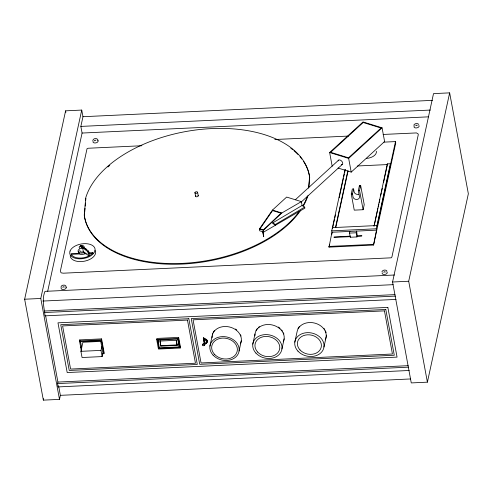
<?xml version="1.0" encoding="UTF-8"?>
<svg xmlns="http://www.w3.org/2000/svg" width="493" height="493" viewBox="0 0 493 493"><rect width="100%" height="100%" fill="white"/><g stroke="black" fill="none" stroke-linecap="round" stroke-linejoin="round"><path stroke-width="0.74" d="M84.568 213.568L84.371 215.823A114.302 65.396 -10.5 0 0 178.213 264.217A114.302 65.396 -10.5 0 0 300.502 210.542M84.704 212.064L85.03 208.305M85.221 206.049L85.486 203.042M85.714 200.386L85.887 198.389M194.945 192.553L194.926 192.763A1.356 0.776 -10.5 0 0 196.929 193.133A1.356 0.776 -10.5 0 0 197.046 191.795A1.356 0.776 -10.5 0 0 194.945 192.553L195.567 196.214A1.356 0.776 -10.5 0 0 197.354 196.676A1.356 0.776 -10.5 0 0 198.013 195.407M195.567 196.214L195.585 196.011A1.356 0.776 -10.5 0 1 195.887 195.604M308.587 188.123L309.567 176.845A114.302 65.396 -10.5 0 0 202.715 129.221A114.302 65.396 -10.5 0 0 85.764 197.699L84.248 215.133A114.302 65.396 -10.5 0 0 176.414 263.558A114.302 65.396 -10.5 0 0 298.961 211.824M308.846 187.309L309.696 177.542A114.302 65.396 -10.5 0 0 303.534 161.414M58.784 386.808L60.368 395.343L59.487 399.385L43.353 400.137L24.65 299.22L65.6 110.833L81.733 110.075L82.966 116.712L80.852 126.411L82.084 133.048L47.698 291.246M59.487 399.385L40.783 298.468L81.733 110.075M396.033 299.424L45.023 315.847C44.302 307.669 41.541 299.467 44.999 291.357L394.474 275.008M43.353 400.137L43.68 398.64M409.202 370.483L58.192 386.906L57.576 383.585L57.909 382.069L45.633 315.834M58.192 386.906L58.414 385.896M81.308 350.603L79.509 340.922L79.73 339.911L101.583 338.888L104.14 352.717L103.924 353.727L102.415 353.795M80.79 347.836L81.012 346.825M81.678 347.793L80.532 341.612L100.609 340.669L102.901 353.037L102.131 356.575L82.054 357.517L80.907 351.33L82.886 342.234L100.732 341.402M103.924 353.727L101.361 339.899L101.583 338.888M102.131 356.575L100.985 350.394L101.755 346.856M156.657 339.443L156.873 338.432L178.639 337.409L180.42 347.017L180.198 348.027L158.438 349.05L156.657 339.443L178.417 338.42L178.639 337.409M157.686 339.554L159.221 347.848L179.39 346.906L179.279 347.411L159.11 348.354L159.331 347.343M176.451 340.521L177.153 345.402L160.866 346.16L160.028 340.552M204.355 339.954L205.1 343.966L204.57 345.353A1.972 1.571 12.3 0 1 203.03 345.692L202.45 345.143L202.66 344.484L204.305 343.929L203.369 337.754C205.452 338.636 210.049 341.008 206.074 342.931L205.957 343.442L205.92 342.801L206.733 342.006M209.938 346.117L212.138 336.01M239.087 350.979L241.287 340.873M252.798 344.108L254.998 334.001M281.947 348.97L284.147 338.864M294.814 342.142L297.014 332.035A14.784 11.789 12.3 0 1 315.095 323.192A14.784 11.789 12.3 0 1 325.244 339.843M383.967 142.132L395.485 141.59L395.743 142.97L373.552 245.052L329.016 247.135L331.974 232.252L331.715 230.866L345.045 169.543M332.707 227.575L333.521 223.847M333.841 222.361L334.488 219.379M334.815 217.894L335.462 214.911M339.184 197.785L343.393 178.423M343.713 176.938L344.36 173.955M344.687 172.47L345.334 169.487M329.016 247.135L329.503 244.885M331.789 234.372L332.116 232.875M335.499 227.483L347.805 170.886M335.795 227.427L348.095 170.837M353.58 188.924L352.483 193.977L353.037 196.96A3.285 2.619 12.3 0 0 356.747 199.462A3.285 2.619 12.3 0 0 359.477 196.664L358.343 190.569L359.446 185.516L360.66 185.46L364.222 204.669L363.119 209.722L354.251 210.141L351.269 194.032L352.366 188.979L353.58 188.924L354.134 191.906A3.285 2.619 12.3 0 0 358.664 194.279M323.963 347.004L326.163 336.898M357.012 236.93L356.242 232.782L356.605 231.1L357.246 235.833L361.837 235.623L361.726 236.129L357.135 236.338L357.012 236.93L350.289 237.244L349.519 233.097L349.882 231.414M363.119 209.722L359.563 190.514L360.66 185.46M350.289 237.244L350.412 236.652L333.995 237.423L334.106 236.917L350.523 236.147M390.524 164.428L390.394 163.738L387.313 163.879L374.002 226.379M374.169 225.634L377.891 208.508M378.211 207.017L378.858 204.04M379.185 202.549L379.832 199.573M380.639 195.844L381.286 192.868M381.613 191.376L382.26 188.4M383.554 182.441L387.276 165.315M373.552 245.052L376.51 230.163L376.251 228.783L390.394 163.738M395.485 141.59L377.09 226.232L376.96 225.541L332.418 227.624L332.547 228.314M392.564 282.008L433.513 93.615L449.647 92.863L468.35 193.78L427.4 382.167L411.267 382.925L392.564 282.008L408.697 281.25L449.647 92.863M413.756 125.253C414.41 123.423 417.645 122.812 418.785 124.452M381.902 271.803C382.556 269.973 385.791 269.363 386.931 271.002M88.37 252.86L92.826 252.65L92.511 253.18A11.616 6.643 -10.5 0 1 81.234 258.067A11.616 6.643 -10.5 0 1 71.399 254.517L71.158 253.667L79.311 253.285L79.952 254.215A4.283 2.453 -10.5 0 0 84.155 254.018L86.275 253.655M92.635 253.877L92.826 252.65M204.872 344.662L204.12 339.8C205.556 340.453 208.169 341.914 205.809 343.313M259.355 229.085L272.444 210.08L286.649 197.071L301.371 201.619L302.086 205.476L304.674 207.097L304.877 208.163L263.718 232.049L259.669 230.798L259.355 229.085L263.404 230.336L281.83 212.976L301.371 201.619M83.619 247.732L84.112 246.975A2.527 1.442 -10.5 0 0 81.955 245.6A2.527 1.442 -10.5 0 0 79.157 247.203L79.33 247.936L80.119 248.435A2.527 1.442 -10.5 0 0 82.59 248.318L83.027 248.121M332.183 166.233L329.644 152.522L363.045 121.937L382.063 127.81L384.608 141.522L351.207 172.112L338.038 168.039M295.301 199.801L338.629 160.126M351.207 172.112L348.662 158.395L382.063 127.81M301.143 202.118L342.216 164.502M205.957 343.442C209.938 341.526 205.341 339.147 203.258 338.266M272.765 222.861L275.353 224.475L275.495 225.239L272.906 223.625L272.765 222.861L302.086 205.476M275.353 224.475L304.674 207.097M80.433 246.019L81.333 245.563L88.691 251.196L89.436 255.238L88.537 255.694L83.348 251.72L82.713 248.262L80.544 246.605L80.433 246.019L87.791 251.658L88.537 255.694M87.791 251.658L88.691 251.196M83.668 251.578L83.231 251.775A2.527 1.442 -10.5 0 1 80.76 251.892L79.971 251.387L79.798 250.66A2.527 1.442 -10.5 0 1 79.971 250.271M84.858 252.194L83.902 252.638A4.283 2.453 -10.5 0 1 79.7 252.829L78.362 251.978L78.073 250.74A4.283 2.453 -10.5 0 1 79.693 248.897M84.987 252.884L84.79 253.729M204.416 343.418L202.771 343.972L202.851 345.063M82.966 116.712L432.435 100.362M80.852 126.411L430.327 110.062M82.084 133.048L428.485 116.841M141.916 145.737L88.148 148.251L87.045 148.664L60.466 270.571L60.799 272.358L61.428 272.919L63.4 273.19L391.282 257.814L391.941 256.865L418.304 134.571L417.978 133.769L416.462 132.925L383.11 134.453M274.804 139.519L348.545 136.068M357.505 165.975L387.436 164.57L387.313 163.879M358.343 190.569L359.563 190.514M351.269 194.032L352.483 193.977M331.715 230.866L376.251 228.783M331.974 232.252L376.51 230.163M349.519 233.097L356.242 232.782M79.441 253.975L71.288 254.357L71.528 255.208M89.245 253.519L92.955 253.347M328.886 246.445L373.423 244.362M24.65 299.22L40.783 298.468M42.891 301.057L393.137 284.671M44.74 311.009L394.979 294.623M44.407 312.525L395.417 296.102M79.509 340.922L101.361 339.899M160.977 345.655L177.264 344.897M80.907 351.33L100.985 350.394M57.909 382.069L408.149 365.683M57.576 383.585L408.586 367.162M60.368 395.343L410.607 378.951M329.644 152.522L348.662 158.395M272.444 210.08L281.83 212.976M79.311 253.285L78.492 252.669L78.202 251.64M82.504 246.962L83.563 247.769M415.648 125.173C416.197 126.159 417.355 124.174 417.066 125.604M262.479 231.316L263.718 236.726L262.942 231.217M408.697 281.25L427.4 382.167M385.212 272.154C385.754 271.335 383.141 271.853 383.918 272.413M359.446 185.516L359.693 186.872M263.404 230.336L263.718 232.049M197.607 192.307L198.241 195.764M203.369 337.754L204.287 342.709M178.417 338.42L180.198 348.027M177.856 338.611L179.249 346.154M179.279 347.411L177.745 339.116L157.575 340.059L159.11 348.354M177.153 345.402L176.211 340.299L159.923 341.057L160.866 346.16M158.074 340.558L158.912 345.082M98.027 140.856C98.508 137.584 92.795 137.985 92.776 140.653M94.755 140.887C93.966 139.661 95.815 141.06 95.919 139.932M65.6 110.833L65.877 112.336M81.333 245.563L81.444 246.149M79.73 339.911L80.119 341.988M66.173 287.401C66.654 284.128 60.941 284.529 60.922 287.203M64.195 287.172C64.737 286.353 62.124 286.877 62.901 287.431M254.924 335.862A14.784 11.789 12.3 0 1 271.945 324.887A14.784 11.789 12.3 0 1 283.228 341.809M212.064 337.871A14.784 11.789 12.3 0 1 229.091 326.89A14.784 11.789 12.3 0 1 240.368 343.812M382.291 272.789A2.57 1.473 -10.5 0 0 383.868 274.484A2.57 1.473 -10.5 0 0 387.097 273.159L387.227 272.765A2.57 1.473 -10.5 0 0 386.611 271.76M341.261 164.693A2.835 1.713 47.5 0 0 342.653 162.881A2.835 1.713 47.5 0 0 340.17 160.083L339.585 159.935A2.835 1.713 47.5 0 0 338.155 160.903M95.094 250.37A12.855 7.358 -10.5 0 1 84.938 261.099A12.855 7.358 -10.5 0 1 70.209 255.781M83.896 248.053A4.283 2.453 -10.5 0 1 86.478 249.704M204.681 344.841A1.972 1.571 12.3 0 1 204.176 345.094M85.764 249.31A4.283 2.453 -10.5 0 1 86.318 249.803M61.268 287.807A2.57 1.473 -10.5 0 0 62.845 289.502A2.57 1.473 -10.5 0 0 66.08 288.183L66.21 287.783A2.57 1.473 -10.5 0 0 65.957 287.062M414.44 125.857A2.57 1.473 -10.5 0 0 415.414 127.897A2.57 1.473 -10.5 0 0 418.951 126.615L419.087 126.214A2.57 1.473 -10.5 0 0 418.834 125.493M93.128 141.257A2.57 1.473 -10.5 0 0 94.705 142.958A2.57 1.473 -10.5 0 0 97.934 141.633L98.064 141.238A2.57 1.473 -10.5 0 0 97.811 140.511M298.037 328.591A14.784 11.789 12.3 0 1 299.448 326.483M324.043 328.492A14.784 11.789 12.3 0 1 324.801 329.638M325.417 330.815A14.784 11.789 12.3 0 1 326.058 332.664M326.36 335.16A14.784 11.789 12.3 0 1 326.274 336.392M307.385 196.306A114.302 65.396 -10.5 0 1 302.93 205.827M307.971 195.641A114.302 65.396 -10.5 0 1 303.448 205.84M107.93 166.979A114.302 65.396 -10.5 0 1 109.773 165.408M290.778 148.177A114.302 65.396 -10.5 0 1 292.7 149.669M293.939 150.698A114.302 65.396 -10.5 0 1 297.957 154.463M300.009 156.725A114.302 65.396 -10.5 0 1 301.87 159.048M376.325 151.24A9.034 5.17 -10.5 0 1 366.428 158.395M212.354 334.895A14.784 11.789 12.3 0 1 212.68 333.699M213.161 332.559A14.784 11.789 12.3 0 1 214.572 330.458M235.506 329.022A14.784 11.789 12.3 0 1 236.695 329.903M240.541 334.79A14.784 11.789 12.3 0 1 241.009 336.016M256.021 330.556A14.784 11.789 12.3 0 1 257.432 328.449M258.332 327.525A14.784 11.789 12.3 0 1 259.373 326.68M278.366 327.019A14.784 11.789 12.3 0 1 280.11 328.375M281.589 329.909A14.784 11.789 12.3 0 1 282.421 331.025M283.401 332.781A14.784 11.789 12.3 0 1 283.863 334.007M70.037 251.042L69.698 253.014A12.855 7.358 -10.5 0 0 79.465 258.837A12.855 7.358 -10.5 0 0 93.59 253.39L94.773 251.43L95.112 249.458A12.855 7.358 -10.5 0 0 83.699 243.678A12.855 7.358 -10.5 0 0 70.037 251.042M272.586 210.579L260.014 228.826L263.354 229.861L281.047 213.192L272.586 210.579M363.193 122.504L330.643 152.306L348.514 157.828L381.064 128.02L363.193 122.504M387.843 307.398L57.977 322.829L67.196 372.548L397.056 357.111L387.843 307.398M188.825 318.706L60.756 324.696L69.236 370.453L197.305 364.463L188.825 318.706M385.803 309.487L191.235 318.595L199.714 364.345L394.283 355.243L385.803 309.487M187.469 320.093L62.593 325.935L70.585 369.066L195.462 363.224L187.469 320.093M384.448 310.873L193.071 319.828L201.064 362.959L392.44 354.005L384.448 310.873M255.922 353.093A14.784 11.789 12.3 0 0 281.035 351.916A14.784 11.789 12.3 0 0 265.16 334.618A14.784 11.789 12.3 0 0 255.922 353.093M300.009 349.944A12.115 9.663 12.3 0 0 320.586 348.976A12.115 9.663 12.3 0 0 307.583 334.802A12.115 9.663 12.3 0 0 300.009 349.944M297.945 351.127A14.784 11.789 12.3 0 0 323.051 349.95A14.784 11.789 12.3 0 0 307.182 332.652A14.784 11.789 12.3 0 0 297.945 351.127M257.679 352.088A12.522 9.983 12.3 0 0 278.939 351.09A12.522 9.983 12.3 0 0 265.499 336.442A12.522 9.983 12.3 0 0 257.679 352.088M213.062 355.096A14.784 11.789 12.3 0 0 238.174 353.919A14.784 11.789 12.3 0 0 222.306 336.62A14.784 11.789 12.3 0 0 213.062 355.096M214.473 354.288A12.966 10.341 12.3 0 0 236.492 353.259A12.966 10.341 12.3 0 0 222.577 338.087A12.966 10.341 12.3 0 0 214.473 354.288"/></g></svg>
